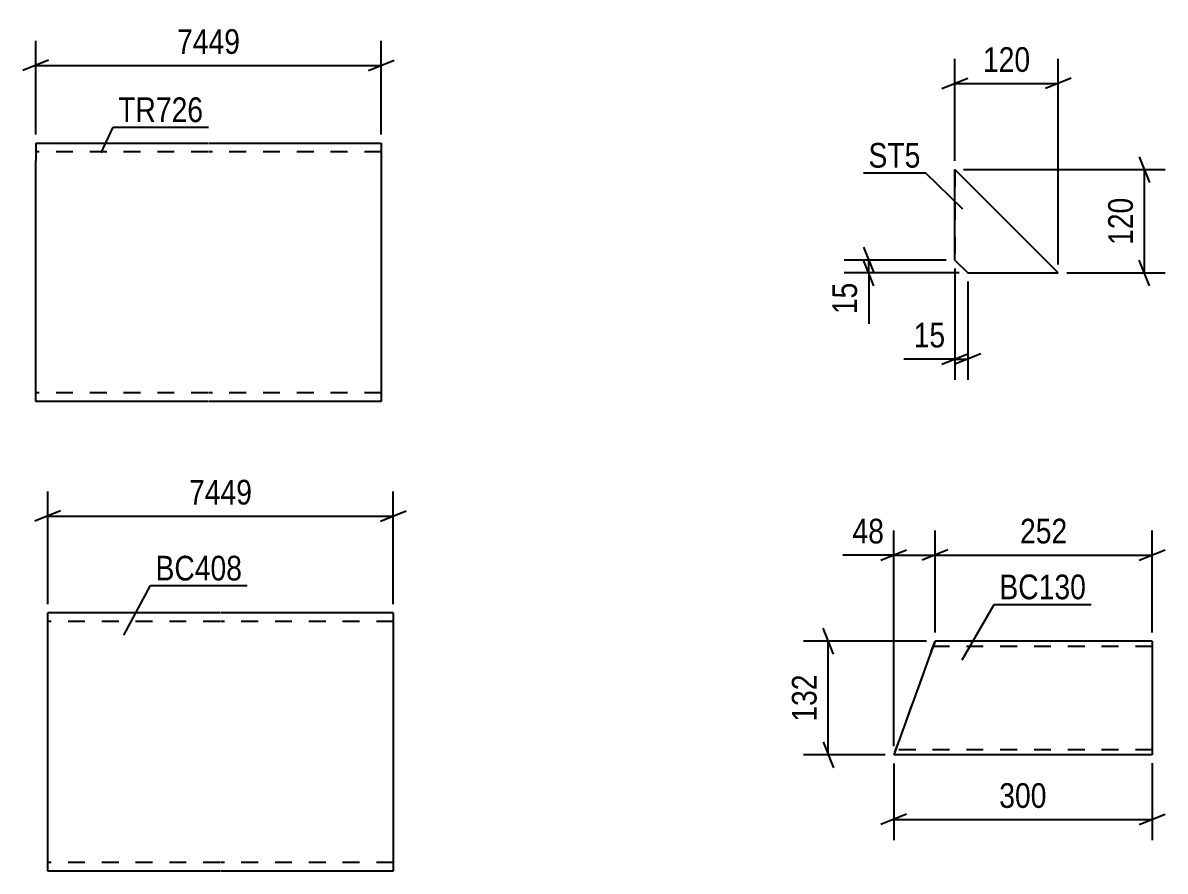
# Model space of a CAD drawing. Header units: millimetres. Extents: x 0 to 841, y 0 to 594.
# Drawn here: x 508.9 to 641.4, y 286.6 to 385.1 of the extents above; entities that cross this region are included whole.
import ezdxf

# ---------------------------------------------------------------- set-up
doc = ezdxf.new("R2010")
doc.units = ezdxf.units.MM
doc.linetypes.add('DXK_LINE_DOT2', pattern=[3.9198, 1.9599, -1.9599])
doc.styles.add('Arial Narrow', font='ARIALN.TTF', dxfattribs={"height": 0.2})

# ---------------------------------------------------------------- blocks, each defined once
blk = doc.blocks.new('Part-570387635-4826 - 4820')
at = {"color": 2, "linetype": 'Continuous'}
for p, q in [((617.01, 357.54), (617.01, 368.04)), ((629.01, 356.04), (617.01, 368.04)), ((617.01, 357.54), (618.51, 356.04)), ((618.51, 356.04), (629.01, 356.04))]:
    blk.add_line(p, q, dxfattribs=at)
at = {"color": 7, "linetype": 'DXK_LINE_DOT2'}
blk.add_line((617.01, 368.04), (617.01, 357.54), dxfattribs=at)
blk = doc.blocks.new('Part-570387635-4894 - 4878')
at = {"color": 2, "linetype": 'Continuous'}
for p, q in [((510.36, 371.11), (510.36, 369.11)), ((510.36, 371.11), (530.36, 371.11)), ((530.46, 371.11), (550.46, 371.11)), ((550.46, 371.11), (550.46, 341.11)), ((510.36, 341.11), (510.36, 369.11)), ((530.36, 341.11), (510.36, 341.11)), ((550.46, 341.11), (530.46, 341.11))]:
    blk.add_line(p, q, dxfattribs=at)
at = {"color": 7, "linetype": 'DXK_LINE_DOT2'}
for p, q in [((530.36, 370.11), (510.36, 370.11)), ((550.46, 370.11), (530.46, 370.11)), ((510.36, 342.11), (510.36, 342.19)), ((530.36, 342.11), (510.36, 342.11)), ((550.46, 342.11), (530.46, 342.11)), ((550.46, 342.11), (550.46, 342.19))]:
    blk.add_line(p, q, dxfattribs=at)
blk = doc.blocks.new('Part-570387635-4936 - 4920')
at = {"color": 2, "linetype": 'Continuous'}
for p, q in [((511.75, 288.59), (511.75, 316.59)), ((531.75, 316.59), (511.75, 316.59)), ((551.85, 316.59), (531.85, 316.59)), ((551.85, 316.59), (551.85, 314.59)), ((551.85, 314.59), (551.85, 286.59)), ((511.75, 286.59), (511.75, 288.59)), ((531.75, 286.59), (511.75, 286.59)), ((551.85, 286.59), (531.85, 286.59))]:
    blk.add_line(p, q, dxfattribs=at)
at = {"color": 7, "linetype": 'DXK_LINE_DOT2'}
for p, q in [((531.75, 315.59), (511.75, 315.59)), ((551.85, 315.59), (531.85, 315.59)), ((511.75, 286.74), (511.75, 288.59)), ((511.75, 287.59), (511.75, 287.67)), ((551.85, 287.59), (551.85, 287.67)), ((531.75, 287.59), (511.75, 287.59)), ((551.85, 287.59), (531.85, 287.59))]:
    blk.add_line(p, q, dxfattribs=at)
blk = doc.blocks.new('Part-570387635-2299 - 2293')
at = {"color": 7, "linetype": 'DXK_LINE_DOT2'}
for p, q in [((614.71, 313.29), (609.91, 300.09)), ((614.71, 313.29), (614.71, 313.29)), ((639.91, 313.29), (639.91, 300.09)), ((614.36, 312.32), (614.43, 312.51)), ((614.43, 312.51), (614.44, 312.55)), ((614.44, 312.55), (614.48, 312.64)), ((614.48, 312.64), (614.49, 312.69)), ((614.49, 312.69), (614.49, 312.69)), ((639.91, 312.69), (614.49, 312.69)), ((639.91, 312.55), (639.91, 312.09)), ((609.91, 300.09), (609.91, 300.09)), ((610.12, 300.69), (610.12, 300.69)), ((639.91, 300.69), (610.12, 300.69)), ((639.91, 300.74), (639.91, 300.83)), ((639.91, 300.69), (639.91, 300.74))]:
    blk.add_line(p, q, dxfattribs=at)
at = {"color": 2, "linetype": 'Continuous'}
for p, q in [((614.27, 312.09), (614.71, 313.29)), ((614.71, 313.29), (614.71, 313.29)), ((639.91, 313.29), (614.71, 313.29)), ((639.91, 313.29), (639.91, 313.2)), ((639.91, 313.2), (639.91, 312.94)), ((639.91, 312.94), (639.91, 312.09)), ((614.27, 312.09), (609.91, 300.09)), ((639.91, 312.09), (639.91, 300.09)), ((609.91, 300.09), (609.91, 300.09)), ((639.91, 300.09), (609.91, 300.09))]:
    blk.add_line(p, q, dxfattribs=at)
blk = doc.blocks.new('StraightDimension-570387635-4838 - 4820')
at = {"color": 7, "linetype": 'Continuous'}
for p, q in [((606.41, 359.04), (607.61, 356.04)), ((616.01, 357.54), (604.16, 357.54)), ((607.61, 354.54), (606.41, 357.54)), ((607.01, 356.04), (607.01, 357.54)), ((617.51, 356.04), (604.16, 356.04)), ((607.01, 356.04), (607.01, 350.13)), ((607.01, 356.04), (607.01, 350.13))]:
    blk.add_line(p, q, dxfattribs=at)
at = {"color": 0}
blk.add_wipeout([(606.26, 355.51), (602.06, 355.51), (602.06, 350.66), (606.26, 350.66)], dxfattribs=at)
at = {"color": 3, "style": 'Arial Narrow'}
blk.add_text('15', height=2.863, rotation=90.0002, dxfattribs=at).set_placement((605.66, 351.26))
blk = doc.blocks.new('StraightDimension-570387635-4828 - 4820')
at = {"color": 7, "linetype": 'Continuous'}
for p, q in [((638.41, 369.54), (639.61, 366.54)), ((618.01, 368.04), (641.41, 368.04)), ((639.01, 356.04), (639.01, 368.04)), ((639.61, 354.54), (638.41, 357.54)), ((630.01, 356.04), (641.41, 356.04))]:
    blk.add_line(p, q, dxfattribs=at)
at = {"color": 0}
blk.add_wipeout([(638.26, 365.38), (634.06, 365.38), (634.06, 358.7), (638.26, 358.7)], dxfattribs=at)
at = {"color": 3, "style": 'Arial Narrow'}
blk.add_text('120', height=2.863, rotation=90.0002, dxfattribs=at).set_placement((637.66, 359.3))
blk = doc.blocks.new('StraightDimension-570387635-4849 - 4820')
at = {"color": 7, "linetype": 'Continuous'}
for p, q in [((617.01, 369.04), (617.01, 380.89)), ((629.01, 357.04), (629.01, 380.89)), ((615.51, 377.44), (618.51, 378.64)), ((617.01, 378.04), (629.01, 378.04)), ((630.51, 378.64), (627.51, 377.44))]:
    blk.add_line(p, q, dxfattribs=at)
at = {"color": 0}
blk.add_wipeout([(626.35, 378.79), (626.35, 382.99), (619.67, 382.99), (619.67, 378.79)], dxfattribs=at)
at = {"color": 3, "style": 'Arial Narrow'}
blk.add_text('120', height=2.863, dxfattribs=at).set_placement((620.27, 379.39))
blk = doc.blocks.new('StraightDimension-570387635-4864 - 4820')
at = {"color": 7, "linetype": 'Continuous'}
for p, q in [((617.01, 356.54), (617.01, 343.64)), ((618.51, 355.04), (618.51, 343.64)), ((617.01, 346.04), (611.1, 346.04)), ((617.01, 346.04), (611.1, 346.04)), ((615.51, 345.44), (618.51, 346.64)), ((620.01, 346.64), (617.01, 345.44)), ((617.01, 346.04), (618.51, 346.04))]:
    blk.add_line(p, q, dxfattribs=at)
at = {"color": 0}
blk.add_wipeout([(616.48, 346.79), (616.48, 350.99), (611.63, 350.99), (611.63, 346.79)], dxfattribs=at)
at = {"color": 3, "style": 'Arial Narrow'}
blk.add_text('15', height=2.863, dxfattribs=at).set_placement((612.23, 347.39))
blk = doc.blocks.new('StraightDimension-570387635-9252 - 4878')
at = {"color": 7, "linetype": 'Continuous'}
for p, q in [((510.36, 372.11), (510.36, 382.98)), ((550.46, 372.11), (550.46, 382.98)), ((511.86, 380.73), (508.86, 379.53)), ((548.96, 379.53), (551.96, 380.73)), ((510.36, 380.13), (550.46, 380.13))]:
    blk.add_line(p, q, dxfattribs=at)
at = {"color": 0}
blk.add_wipeout([(534.67, 380.88), (534.67, 385.08), (526.16, 385.08), (526.16, 380.88)], dxfattribs=at)
at = {"color": 3, "style": 'Arial Narrow'}
blk.add_text('7449', height=2.863, dxfattribs=at).set_placement((526.76, 381.48))
blk = doc.blocks.new('StraightDimension-570387635-4939 - 4920')
at = {"color": 7, "linetype": 'Continuous'}
for p, q in [((511.75, 317.59), (511.75, 330.66)), ((551.85, 317.59), (551.85, 330.66)), ((513.25, 328.41), (510.25, 327.21)), ((511.75, 327.81), (551.85, 327.81)), ((550.35, 327.21), (553.35, 328.41))]:
    blk.add_line(p, q, dxfattribs=at)
at = {"color": 0}
blk.add_wipeout([(536.06, 328.56), (536.06, 332.76), (527.55, 332.76), (527.55, 328.56)], dxfattribs=at)
at = {"color": 3, "style": 'Arial Narrow'}
blk.add_text('7449', height=2.863, dxfattribs=at).set_placement((528.15, 329.16))
blk = doc.blocks.new('StraightDimension-570387635-2317 - 2293')
at = {"color": 7, "linetype": 'Continuous'}
for p, q in [((614.71, 314.29), (614.71, 326.14)), ((639.91, 314.29), (639.91, 326.14)), ((616.21, 323.89), (613.21, 322.69)), ((638.41, 322.69), (641.41, 323.89)), ((614.71, 323.29), (639.91, 323.29))]:
    blk.add_line(p, q, dxfattribs=at)
at = {"color": 0}
blk.add_wipeout([(630.65, 324.04), (630.65, 328.24), (623.97, 328.24), (623.97, 324.04)], dxfattribs=at)
at = {"color": 3, "style": 'Arial Narrow'}
blk.add_text('252', height=2.863, dxfattribs=at).set_placement((624.57, 324.64))
blk = doc.blocks.new('StraightDimension-570387635-2302 - 2293')
at = {"color": 7, "linetype": 'Continuous'}
for p, q in [((602.91, 311.79), (601.71, 314.79)), ((613.71, 313.29), (599.46, 313.29)), ((602.31, 300.09), (602.31, 313.29)), ((601.71, 301.59), (602.91, 298.59)), ((608.91, 300.09), (599.46, 300.09))]:
    blk.add_line(p, q, dxfattribs=at)
at = {"color": 0}
blk.add_wipeout([(601.56, 310.03), (597.36, 310.03), (597.36, 303.35), (601.56, 303.35)], dxfattribs=at)
at = {"color": 3, "style": 'Arial Narrow'}
blk.add_text('132', height=2.863, rotation=90.0002, dxfattribs=at).set_placement((600.96, 303.95))
blk = doc.blocks.new('StraightDimension-570387635-2329 - 2293')
at = {"color": 7, "linetype": 'Continuous'}
for p, q in [((609.91, 301.09), (609.91, 326.14)), ((614.71, 314.29), (614.71, 326.14)), ((608.41, 322.69), (611.41, 323.89)), ((616.21, 323.89), (613.21, 322.69)), ((609.91, 323.29), (604, 323.29)), ((609.91, 323.29), (604, 323.29)), ((609.91, 323.29), (614.71, 323.29))]:
    blk.add_line(p, q, dxfattribs=at)
at = {"color": 0}
blk.add_wipeout([(609.38, 324.04), (609.38, 328.24), (604.53, 328.24), (604.53, 324.04)], dxfattribs=at)
at = {"color": 3, "style": 'Arial Narrow'}
blk.add_text('48', height=2.863, dxfattribs=at).set_placement((605.13, 324.64))
blk = doc.blocks.new('StraightDimension-570387635-2342 - 2293')
at = {"color": 7, "linetype": 'Continuous'}
for p, q in [((609.91, 299.09), (609.91, 290.19)), ((639.91, 299.13), (639.91, 290.19)), ((611.41, 293.19), (608.41, 291.99)), ((638.41, 291.99), (641.41, 293.19)), ((609.91, 292.59), (639.91, 292.59))]:
    blk.add_line(p, q, dxfattribs=at)
at = {"color": 0}
blk.add_wipeout([(628.25, 293.34), (628.25, 297.54), (621.56, 297.54), (621.56, 293.34)], dxfattribs=at)
at = {"color": 3, "style": 'Arial Narrow'}
blk.add_text('300', height=2.863, dxfattribs=at).set_placement((622.16, 293.94))
blk = doc.blocks.new('Mark-570387635-4822 - 4820')
at = {"color": 0}
blk.add_wipeout([(613.02, 368.27), (613.02, 371.27), (606.99, 371.27), (606.99, 368.27)], dxfattribs=at)
blk.add_wipeout([(613.02, 368.27), (613.02, 371.27), (606.99, 371.27), (606.99, 368.27)], dxfattribs=at)
at = {"color": 30, "linetype": 'Continuous'}
for p in [(606.39, 367.67), (617.92, 363.45)]:
    blk.add_line(p, (613.62, 367.67), dxfattribs=at)
at = {"color": 3, "style": 'Arial Narrow'}
blk.add_text('ST5', height=2.863, dxfattribs=at).set_placement((606.99, 368.27))
blk = doc.blocks.new('Mark-570387635-4890 - 4878')
at = {"color": 0}
blk.add_wipeout([(529.8, 373.56), (529.8, 376.56), (519.93, 376.56), (519.93, 373.56)], dxfattribs=at)
blk.add_wipeout([(529.8, 373.56), (529.8, 376.56), (519.93, 376.56), (519.93, 373.56)], dxfattribs=at)
at = {"color": 30, "linetype": 'Continuous'}
for p, q in [((517.94, 369.98), (519.33, 372.96)), ((519.33, 372.96), (530.4, 372.96))]:
    blk.add_line(p, q, dxfattribs=at)
at = {"color": 3, "style": 'Arial Narrow'}
blk.add_text('TR726', height=2.863, dxfattribs=at).set_placement((519.93, 373.56))
blk = doc.blocks.new('Mark-570387635-4932 - 4920')
at = {"color": 0}
blk.add_wipeout([(534.31, 320.34), (534.31, 323.34), (524.26, 323.34), (524.26, 320.34)], dxfattribs=at)
blk.add_wipeout([(534.31, 320.34), (534.31, 323.34), (524.26, 323.34), (524.26, 320.34)], dxfattribs=at)
at = {"color": 30, "linetype": 'Continuous'}
for p, q in [((520.57, 314), (523.66, 319.74)), ((523.66, 319.74), (534.91, 319.74))]:
    blk.add_line(p, q, dxfattribs=at)
at = {"color": 3, "style": 'Arial Narrow'}
blk.add_text('BC408', height=2.863, dxfattribs=at).set_placement((524.26, 320.34))
blk = doc.blocks.new('Mark-570387635-2295 - 2293')
at = {"color": 0}
blk.add_wipeout([(632.23, 318.16), (632.23, 321.16), (622.18, 321.16), (622.18, 318.16)], dxfattribs=at)
blk.add_wipeout([(632.23, 318.16), (632.23, 321.16), (622.18, 321.16), (622.18, 318.16)], dxfattribs=at)
at = {"color": 30, "linetype": 'Continuous'}
for p, q in [((617.86, 311.14), (621.58, 317.56)), ((621.58, 317.56), (632.83, 317.56))]:
    blk.add_line(p, q, dxfattribs=at)
at = {"color": 3, "style": 'Arial Narrow'}
blk.add_text('BC130', height=2.863, dxfattribs=at).set_placement((622.18, 318.16))

msp = doc.modelspace()

# ---------------------------------------------------------------- block references
for name in ['StraightDimension-570387635-9252 - 4878', 'Part-570387635-4894 - 4878', 'Part-570387635-4826 - 4820', 'StraightDimension-570387635-4939 - 4920', 'StraightDimension-570387635-2317 - 2293', 'Part-570387635-4936 - 4920', 'Part-570387635-2299 - 2293']:
    msp.add_blockref(name, (0, 0))

# ---------------------------------------------------------------- next in the draw order: block references
for name in ['Mark-570387635-4890 - 4878', 'StraightDimension-570387635-4838 - 4820', 'Mark-570387635-4932 - 4920', 'Mark-570387635-2295 - 2293', 'StraightDimension-570387635-2302 - 2293']:
    msp.add_blockref(name, (0, 0))

# ---------------------------------------------------------------- next in the draw order: block references
for name in ['StraightDimension-570387635-4828 - 4820', 'StraightDimension-570387635-2329 - 2293', 'StraightDimension-570387635-2342 - 2293']:
    msp.add_blockref(name, (0, 0))

# ---------------------------------------------------------------- next in the draw order: block references
msp.add_blockref('StraightDimension-570387635-4849 - 4820', (0, 0))

# ---------------------------------------------------------------- next in the draw order: block references
for name in ['Mark-570387635-4822 - 4820', 'StraightDimension-570387635-4864 - 4820']:
    msp.add_blockref(name, (0, 0))

doc.saveas('drawing.dxf')
